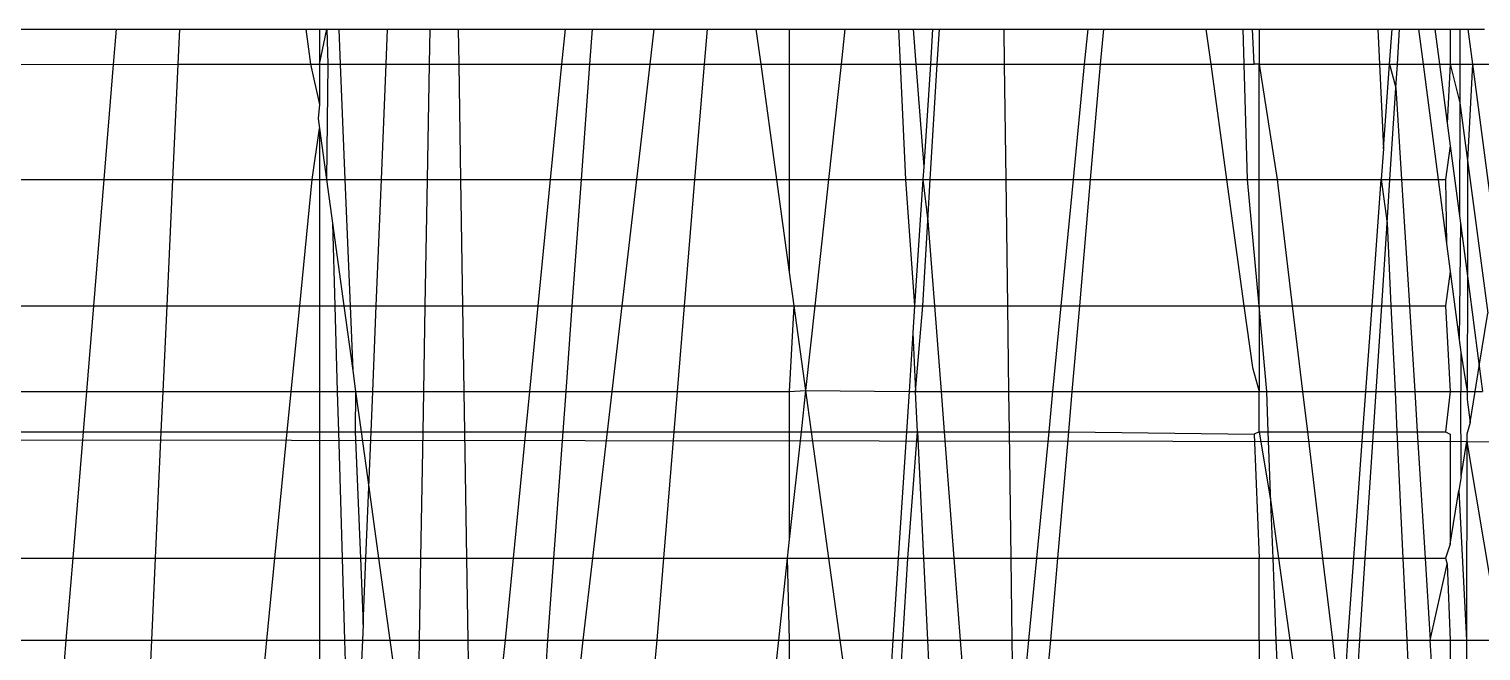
# Model space of a CAD drawing. Extents: x -24961 to 905641, y -154323 to 635957.
# Drawn here: x 396122.95 to 396130.16, y -143403.95 to -143400.86 of the extents above; entities that cross this region are included whole.
import ezdxf

# ---------------------------------------------------------------- set-up
doc = ezdxf.new("R2010")
doc.units = 0
doc.header["$LTSCALE"] = 1000
doc.header["$MEASUREMENT"] = 0

msp = doc.modelspace()

# ---------------------------------------------------------------- linework, layer by layer
for p, q in [((396122.2768, -143400.8593), (396123.382, -143400.8593)), ((396123.382, -143400.8593), (396123.3676, -143401.0353)), ((396123.382, -143400.8593), (396123.6965, -143400.8593)), ((396123.6965, -143400.8593), (396123.6886, -143401.0332)), ((396123.6965, -143400.8593), (396124.3243, -143400.8593)), ((396124.3243, -143400.8593), (396124.3922, -143400.8593)), ((396124.3243, -143400.8593), (396124.3482, -143401.0332)), ((396124.3922, -143400.8593), (396124.429, -143400.8593)), ((396124.3922, -143400.8593), (396124.3922, -143401.0332)), ((396124.3922, -143401.0332), (396124.429, -143400.8593)), ((396124.429, -143400.8593), (396124.4881, -143400.8593)), ((396124.429, -143400.8593), (396124.434, -143401.0332)), ((396124.4881, -143400.8593), (396124.7302, -143400.8593)), ((396124.4881, -143400.8593), (396124.4952, -143401.0332)), ((396124.7231, -143401.0332), (396124.7302, -143400.8593)), ((396124.7302, -143400.8593), (396124.9421, -143400.8593)), ((396124.939, -143401.0332), (396124.9421, -143400.8593)), ((396124.9421, -143400.8593), (396125.0829, -143400.8593)), ((396125.0829, -143400.8593), (396125.6137, -143400.8593)), ((396125.0856, -143401.0332), (396125.0829, -143400.8593)), ((396125.5966, -143401.0332), (396125.6137, -143400.8593)), ((396125.6137, -143400.8593), (396125.7473, -143400.8593)), ((396125.7347, -143401.0332), (396125.7473, -143400.8593)), ((396125.7473, -143400.8593), (396126.0545, -143400.8593)), ((396126.0343, -143401.0332), (396126.0545, -143400.8593)), ((396126.0545, -143400.8593), (396126.3185, -143400.8593)), ((396126.3042, -143401.0332), (396126.3185, -143400.8593)), ((396126.3185, -143400.8593), (396126.5594, -143400.8593)), ((396126.5594, -143400.8593), (396126.7255, -143400.8593)), ((396126.5594, -143400.8593), (396126.5833, -143401.0332)), ((396126.7255, -143400.8593), (396127.0015, -143400.8593)), ((396126.7255, -143400.8593), (396126.7255, -143401.0332)), ((396127.0015, -143400.8593), (396126.9825, -143401.0332)), ((396127.0015, -143400.8593), (396127.2677, -143400.8593)), ((396127.2677, -143400.8593), (396127.2759, -143401.0332)), ((396127.2677, -143400.8593), (396127.34, -143400.8593)), ((396127.34, -143400.8593), (396127.4372, -143400.8593)), ((396127.34, -143400.8593), (396127.3534, -143401.0332)), ((396127.4372, -143400.8593), (396127.4259, -143401.0332)), ((396127.4372, -143400.8593), (396127.4706, -143400.8593)), ((396127.4601, -143401.0332), (396127.4706, -143400.8593)), ((396127.4706, -143400.8593), (396127.7925, -143400.8593)), ((396127.7948, -143401.0332), (396127.7925, -143400.8593)), ((396127.7925, -143400.8593), (396128.209, -143400.8593)), ((396128.1922, -143401.0332), (396128.209, -143400.8593)), ((396128.209, -143400.8593), (396128.2867, -143400.8593)), ((396128.2716, -143401.0332), (396128.2867, -143400.8593)), ((396128.2867, -143400.8593), (396128.7944, -143400.8593)), ((396128.7944, -143400.8593), (396128.9802, -143400.8593)), ((396128.7944, -143400.8593), (396128.8184, -143401.0332)), ((396128.9802, -143400.8593), (396129.0266, -143400.8593)), ((396128.9849, -143401.0332), (396128.9802, -143400.8593)), ((396129.0266, -143400.8593), (396129.0587, -143400.8593)), ((396129.0333, -143401.0332), (396129.0266, -143400.8593)), ((396129.0587, -143400.8593), (396129.6483, -143400.8593)), ((396129.0587, -143400.8593), (396129.0587, -143401.0332)), ((396129.6483, -143400.8593), (396129.7195, -143400.8593)), ((396129.6483, -143400.8593), (396129.6565, -143401.0332)), ((396129.7069, -143401.0332), (396129.7195, -143400.8593)), ((396129.7195, -143400.8593), (396129.7566, -143400.8593)), ((396129.7453, -143401.0332), (396129.7566, -143400.8593)), ((396129.7566, -143400.8593), (396129.8498, -143400.8593)), ((396129.8498, -143400.8593), (396129.9318, -143400.8593)), ((396129.8498, -143400.8593), (396129.8726, -143401.0332)), ((396129.9318, -143400.8593), (396129.9546, -143401.0332)), ((396129.9318, -143400.8593), (396130.0079, -143400.8593)), ((396130.0079, -143400.8593), (396130.0079, -143401.0332)), ((396130.0079, -143400.8593), (396130.055, -143400.8593)), ((396130.055, -143400.8593), (396130.0957, -143400.8593)), ((396130.055, -143400.8593), (396130.0556, -143401.0332)), ((396130.0957, -143400.8593), (396130.1185, -143401.0332)), ((396130.0957, -143400.8593), (396130.1777, -143400.8593)), ((396122.255, -143401.0332), (396123.3676, -143401.0353)), ((396123.3676, -143401.0353), (396123.3208, -143401.6058)), ((396123.3676, -143401.0353), (396123.6886, -143401.0332)), ((396123.6886, -143401.0332), (396123.6623, -143401.6058)), ((396123.6886, -143401.0332), (396124.3482, -143401.0332)), ((396124.3482, -143401.0332), (396124.3922, -143401.0332)), ((396124.3482, -143401.0332), (396124.3922, -143401.2339)), ((396124.3922, -143401.0332), (396124.3922, -143401.2339)), ((396124.3922, -143401.0332), (396124.434, -143401.0332)), ((396124.434, -143401.0332), (396124.427, -143401.6058)), ((396124.434, -143401.0332), (396124.4952, -143401.0332)), ((396124.4952, -143401.0332), (396124.5186, -143401.6058)), ((396124.4952, -143401.0332), (396124.7231, -143401.0332)), ((396124.6996, -143401.6058), (396124.7231, -143401.0332)), ((396124.7231, -143401.0332), (396124.939, -143401.0332)), ((396124.9289, -143401.6058), (396124.939, -143401.0332)), ((396124.939, -143401.0332), (396125.0856, -143401.0332)), ((396125.0945, -143401.6058), (396125.0856, -143401.0332)), ((396125.0856, -143401.0332), (396125.5966, -143401.0332)), ((396125.5402, -143401.6058), (396125.5966, -143401.0332)), ((396125.5966, -143401.0332), (396125.7347, -143401.0332)), ((396125.6931, -143401.6058), (396125.7347, -143401.0332)), ((396125.7347, -143401.0332), (396126.0343, -143401.0332)), ((396125.9678, -143401.6058), (396126.0343, -143401.0332)), ((396126.0343, -143401.0332), (396126.3042, -143401.0332)), ((396126.257, -143401.6058), (396126.3042, -143401.0332)), ((396126.3042, -143401.0332), (396126.5833, -143401.0332)), ((396126.5833, -143401.0332), (396126.6621, -143401.6058)), ((396126.5833, -143401.0332), (396126.7255, -143401.0332)), ((396126.7255, -143401.0332), (396126.7255, -143401.6058)), ((396126.7255, -143401.0332), (396126.9825, -143401.0332)), ((396126.9825, -143401.0332), (396126.9201, -143401.6058)), ((396126.9825, -143401.0332), (396127.2759, -143401.0332)), ((396127.2759, -143401.0332), (396127.3031, -143401.6058)), ((396127.2759, -143401.0332), (396127.3534, -143401.0332)), ((396127.3534, -143401.0332), (396127.3928, -143401.5428)), ((396127.3534, -143401.0332), (396127.4259, -143401.0332)), ((396127.4259, -143401.0332), (396127.3928, -143401.5428)), ((396127.4258, -143401.6058), (396127.4601, -143401.0332)), ((396127.4259, -143401.0332), (396127.4601, -143401.0332)), ((396127.4601, -143401.0332), (396127.7948, -143401.0332)), ((396127.8022, -143401.6058), (396127.7948, -143401.0332)), ((396127.7948, -143401.0332), (396128.1922, -143401.0332)), ((396128.1367, -143401.6058), (396128.1922, -143401.0332)), ((396128.1922, -143401.0332), (396128.2716, -143401.0332)), ((396128.2219, -143401.6058), (396128.2716, -143401.0332)), ((396128.2716, -143401.0332), (396128.8184, -143401.0332)), ((396128.8184, -143401.0332), (396128.9849, -143401.0332)), ((396128.8184, -143401.0332), (396128.8971, -143401.6058)), ((396129.0004, -143401.6058), (396128.9849, -143401.0332)), ((396128.9849, -143401.0332), (396129.0333, -143401.0332)), ((396129.0587, -143401.0332), (396129.0333, -143401.0332)), ((396129.0587, -143401.0332), (396129.1482, -143401.6058)), ((396129.0587, -143401.6058), (396129.0587, -143401.0332)), ((396129.0587, -143401.0332), (396129.6565, -143401.0332)), ((396129.6565, -143401.0332), (396129.6764, -143401.4531)), ((396129.6565, -143401.0332), (396129.7069, -143401.0332)), ((396129.6764, -143401.4531), (396129.7069, -143401.0332)), ((396129.7069, -143401.0332), (396129.7453, -143401.0332)), ((396129.7069, -143401.0332), (396129.7376, -143401.1511)), ((396129.7376, -143401.1511), (396129.7453, -143401.0332)), ((396129.7453, -143401.0332), (396129.8726, -143401.0332)), ((396129.8726, -143401.0332), (396129.9478, -143401.6058)), ((396129.8726, -143401.0332), (396129.9546, -143401.0332)), ((396129.9546, -143401.0332), (396129.9932, -143401.3269)), ((396129.9546, -143401.0332), (396130.0079, -143401.0332)), ((396130.0079, -143401.0332), (396129.9932, -143401.3269)), ((396130.0079, -143401.0332), (396130.0562, -143401.2248)), ((396130.0079, -143401.0332), (396130.0556, -143401.0332)), ((396130.0556, -143401.0332), (396130.0562, -143401.2248)), ((396130.0556, -143401.0332), (396130.1185, -143401.0332)), ((396130.1185, -143401.0332), (396130.0941, -143401.5116)), ((396130.1185, -143401.0332), (396130.2422, -143401.9749)), ((396130.1185, -143401.0332), (396130.2005, -143401.0332)), ((396129.7081, -143401.6058), (396129.7376, -143401.1511)), ((396129.7376, -143401.1511), (396129.7659, -143401.6058)), ((396124.3922, -143401.2339), (396124.3853, -143401.3032)), ((396130.0562, -143401.2248), (396130.0534, -143401.7859)), ((396130.0562, -143401.2248), (396130.0941, -143401.5116)), ((396124.3853, -143401.3032), (396124.3922, -143401.3528)), ((396129.9932, -143401.3269), (396130.0079, -143401.4392)), ((396124.3556, -143401.6058), (396124.3922, -143401.3528)), ((396124.3922, -143401.3528), (396124.3922, -143401.6058)), ((396124.3922, -143401.3528), (396124.427, -143401.6058)), ((396129.6764, -143401.4531), (396129.6654, -143401.6058)), ((396130.0079, -143401.4392), (396129.9844, -143401.6058)), ((396130.0079, -143401.4392), (396130.0534, -143401.7859)), ((396127.3928, -143401.5428), (396127.3887, -143401.6058)), ((396130.0941, -143401.5116), (396130.0927, -143402.085)), ((396130.0941, -143401.5116), (396130.1943, -143402.2696)), ((396122.1919, -143401.6058), (396123.3208, -143401.6058)), ((396123.3208, -143401.6058), (396123.2694, -143402.2322)), ((396123.3208, -143401.6058), (396123.6623, -143401.6058)), ((396123.6623, -143401.6058), (396123.6336, -143402.2322)), ((396123.6623, -143401.6058), (396124.3556, -143401.6058)), ((396124.294, -143402.2322), (396124.3556, -143401.6058)), ((396124.3556, -143401.6058), (396124.3922, -143401.6058)), ((396124.3922, -143401.6058), (396124.3922, -143402.2322)), ((396124.3922, -143401.6058), (396124.427, -143401.6058)), ((396124.427, -143401.6058), (396124.4568, -143401.8225)), ((396124.427, -143401.6058), (396124.5186, -143401.6058)), ((396124.5186, -143401.6058), (396124.5443, -143402.2322)), ((396124.5186, -143401.6058), (396124.6996, -143401.6058)), ((396124.6739, -143402.2322), (396124.6996, -143401.6058)), ((396124.6996, -143401.6058), (396124.9289, -143401.6058)), ((396124.9178, -143402.2322), (396124.9289, -143401.6058)), ((396124.9289, -143401.6058), (396125.0945, -143401.6058)), ((396125.1042, -143402.2322), (396125.0945, -143401.6058)), ((396125.0945, -143401.6058), (396125.5402, -143401.6058)), ((396125.4786, -143402.2322), (396125.5402, -143401.6058)), ((396125.5402, -143401.6058), (396125.6931, -143401.6058)), ((396125.6476, -143402.2322), (396125.6931, -143401.6058)), ((396125.6931, -143401.6058), (396125.9678, -143401.6058)), ((396125.8949, -143402.2322), (396125.9678, -143401.6058)), ((396125.9678, -143401.6058), (396126.257, -143401.6058)), ((396126.2054, -143402.2322), (396126.257, -143401.6058)), ((396126.257, -143401.6058), (396126.6621, -143401.6058)), ((396126.6621, -143401.6058), (396126.7255, -143402.0666)), ((396126.6621, -143401.6058), (396126.7255, -143401.6058)), ((396126.7255, -143401.6058), (396126.7255, -143402.0666)), ((396126.7255, -143401.6058), (396126.9201, -143401.6058)), ((396126.9201, -143401.6058), (396126.8519, -143402.2322)), ((396126.9201, -143401.6058), (396127.3031, -143401.6058)), ((396127.3031, -143401.6058), (396127.348, -143402.2322)), ((396127.3031, -143401.6058), (396127.3887, -143401.6058)), ((396127.3887, -143401.6058), (396127.348, -143402.2322)), ((396127.3887, -143401.6058), (396127.4135, -143401.8111)), ((396127.3887, -143401.6058), (396127.4258, -143401.6058)), ((396127.4135, -143401.8111), (396127.4258, -143401.6058)), ((396127.4258, -143401.6058), (396127.8022, -143401.6058)), ((396127.8103, -143402.2322), (396127.8022, -143401.6058)), ((396127.8022, -143401.6058), (396128.1367, -143401.6058)), ((396128.076, -143402.2322), (396128.1367, -143401.6058)), ((396128.1367, -143401.6058), (396128.2219, -143401.6058)), ((396128.1676, -143402.2322), (396128.2219, -143401.6058)), ((396128.2219, -143401.6058), (396128.8971, -143401.6058)), ((396128.8971, -143401.6058), (396128.9833, -143402.2322)), ((396128.8971, -143401.6058), (396129.0004, -143401.6058)), ((396129.0587, -143402.2322), (396129.0004, -143401.6058)), ((396129.0004, -143401.6058), (396129.0587, -143401.6058)), ((396129.0587, -143401.6058), (396129.1482, -143401.6058)), ((396129.0587, -143402.2322), (396129.0587, -143401.6058)), ((396129.1482, -143401.6058), (396129.2233, -143402.2322)), ((396129.1482, -143401.6058), (396129.6654, -143401.6058)), ((396129.6199, -143402.2322), (396129.6654, -143401.6058)), ((396129.6654, -143401.6058), (396129.694, -143401.8229)), ((396129.6654, -143401.6058), (396129.7081, -143401.6058)), ((396129.694, -143401.8229), (396129.7081, -143401.6058)), ((396129.7081, -143401.6058), (396129.7659, -143401.6058)), ((396129.7659, -143401.6058), (396129.8049, -143402.2322)), ((396129.7659, -143401.6058), (396129.9478, -143401.6058)), ((396129.9478, -143401.6058), (396129.9896, -143401.9244)), ((396129.9478, -143401.6058), (396129.9844, -143401.6058)), ((396129.9844, -143401.6058), (396129.9896, -143401.9244)), ((396124.4568, -143401.8225), (396124.5131, -143402.2322)), ((396124.4568, -143401.8225), (396124.4686, -143402.2322)), ((396127.3883, -143402.2322), (396127.4135, -143401.8111)), ((396127.4135, -143401.8111), (396127.4461, -143402.2322)), ((396129.6674, -143402.2322), (396129.694, -143401.8229)), ((396129.694, -143401.8229), (396129.7134, -143402.2322)), ((396130.0582, -143401.8223), (396130.0524, -143402.4023)), ((396130.0534, -143401.7859), (396130.0582, -143401.8223)), ((396130.0582, -143401.8223), (396130.0927, -143402.085)), ((396129.9896, -143401.9244), (396130.0079, -143402.0634)), ((396126.7255, -143402.0666), (396126.7482, -143402.2322)), ((396130.0079, -143402.0634), (396129.9844, -143402.2322)), ((396130.0079, -143402.0634), (396130.0524, -143402.4023)), ((396130.0927, -143402.085), (396130.0913, -143402.6577)), ((396130.0927, -143402.085), (396130.1515, -143402.5327)), ((396122.278, -143402.2322), (396123.2694, -143402.2322)), ((396123.2694, -143402.2322), (396123.2345, -143402.6577)), ((396123.2694, -143402.2322), (396123.6336, -143402.2322)), ((396123.6336, -143402.2322), (396123.614, -143402.6577)), ((396123.6336, -143402.2322), (396124.294, -143402.2322)), ((396124.2521, -143402.6577), (396124.294, -143402.2322)), ((396124.294, -143402.2322), (396124.3922, -143402.2322)), ((396124.3922, -143402.2322), (396124.3922, -143402.6577)), ((396124.3922, -143402.2322), (396124.4686, -143402.2322)), ((396124.4686, -143402.2322), (396124.4809, -143402.6577)), ((396124.4686, -143402.2322), (396124.5131, -143402.2322)), ((396124.5131, -143402.2322), (396124.5575, -143402.5546)), ((396124.5131, -143402.2322), (396124.5443, -143402.2322)), ((396124.5443, -143402.2322), (396124.5575, -143402.5546)), ((396124.5443, -143402.2322), (396124.6739, -143402.2322)), ((396124.6565, -143402.6577), (396124.6739, -143402.2322)), ((396124.6739, -143402.2322), (396124.9178, -143402.2322)), ((396124.9103, -143402.6577), (396124.9178, -143402.2322)), ((396124.9178, -143402.2322), (396125.1042, -143402.2322)), ((396125.1108, -143402.6577), (396125.1042, -143402.2322)), ((396125.1042, -143402.2322), (396125.4786, -143402.2322)), ((396125.4368, -143402.6577), (396125.4786, -143402.2322)), ((396125.4786, -143402.2322), (396125.6476, -143402.2322)), ((396125.6168, -143402.6577), (396125.6476, -143402.2322)), ((396125.6476, -143402.2322), (396125.8949, -143402.2322)), ((396125.8455, -143402.6577), (396125.8949, -143402.2322)), ((396125.8949, -143402.2322), (396126.2054, -143402.2322)), ((396126.1703, -143402.6577), (396126.2054, -143402.2322)), ((396126.2054, -143402.2322), (396126.7482, -143402.2322)), ((396126.7482, -143402.2322), (396126.7255, -143402.6577)), ((396126.7482, -143402.2322), (396126.8061, -143402.6528)), ((396126.7482, -143402.2322), (396126.8519, -143402.2322)), ((396126.8519, -143402.2322), (396126.8061, -143402.6528)), ((396126.8519, -143402.2322), (396127.348, -143402.2322)), ((396127.348, -143402.2322), (396127.3392, -143402.3677)), ((396127.348, -143402.2322), (396127.3883, -143402.2322)), ((396127.353, -143402.6577), (396127.3883, -143402.2322)), ((396127.3883, -143402.2322), (396127.4461, -143402.2322)), ((396127.4461, -143402.2322), (396127.479, -143402.6577)), ((396127.4461, -143402.2322), (396127.8103, -143402.2322)), ((396127.8158, -143402.6577), (396127.8103, -143402.2322)), ((396127.8103, -143402.2322), (396128.076, -143402.2322)), ((396128.0348, -143402.6577), (396128.076, -143402.2322)), ((396128.076, -143402.2322), (396128.1676, -143402.2322)), ((396128.1307, -143402.6577), (396128.1676, -143402.2322)), ((396128.1676, -143402.2322), (396128.9833, -143402.2322)), ((396128.9833, -143402.2322), (396129.0256, -143402.5396)), ((396128.9833, -143402.2322), (396129.0587, -143402.2322)), ((396129.0963, -143402.6577), (396129.0587, -143402.2322)), ((396129.0587, -143402.2322), (396129.0587, -143402.6577)), ((396129.0587, -143402.2322), (396129.2233, -143402.2322)), ((396129.2233, -143402.2322), (396129.2743, -143402.6577)), ((396129.2233, -143402.2322), (396129.6199, -143402.2322)), ((396129.5891, -143402.6577), (396129.6199, -143402.2322)), ((396129.6199, -143402.2322), (396129.6674, -143402.2322)), ((396129.6397, -143402.6577), (396129.6674, -143402.2322)), ((396129.6674, -143402.2322), (396129.7134, -143402.2322)), ((396129.7134, -143402.2322), (396129.7336, -143402.6577)), ((396129.7134, -143402.2322), (396129.8049, -143402.2322)), ((396129.8049, -143402.2322), (396129.8314, -143402.6577)), ((396129.8049, -143402.2322), (396129.9844, -143402.2322)), ((396129.9844, -143402.2322), (396130.0079, -143402.6577)), ((396130.1515, -143402.5327), (396130.1943, -143402.2696)), ((396127.3392, -143402.3677), (396127.3204, -143402.6577)), ((396127.3392, -143402.3677), (396127.353, -143402.6577)), ((396130.0524, -143402.4023), (396130.0603, -143402.4628)), ((396130.0603, -143402.4628), (396130.061, -143402.6577)), ((396130.0603, -143402.4628), (396130.0913, -143402.6577)), ((396124.5575, -143402.5546), (396124.5717, -143402.6577)), ((396129.0256, -143402.5396), (396129.0587, -143402.6577)), ((396130.1312, -143402.6577), (396130.1515, -143402.5327)), ((396130.1515, -143402.5327), (396130.1679, -143402.6577)), ((396122.3366, -143402.6577), (396123.2345, -143402.6577)), ((396123.2345, -143402.6577), (396123.2181, -143402.8586)), ((396123.2345, -143402.6577), (396123.614, -143402.6577)), ((396123.614, -143402.6577), (396123.6048, -143402.8586)), ((396123.614, -143402.6577), (396124.2521, -143402.6577)), ((396124.2323, -143402.8586), (396124.2521, -143402.6577)), ((396124.2521, -143402.6577), (396124.3922, -143402.6577)), ((396124.3922, -143402.6577), (396124.3922, -143402.8586)), ((396124.3922, -143402.6577), (396124.4809, -143402.6577)), ((396124.4809, -143402.6577), (396124.4867, -143402.8586)), ((396124.4809, -143402.6577), (396124.5717, -143402.6577)), ((396124.5717, -143402.6577), (396124.5699, -143402.8586)), ((396124.5717, -143402.6577), (396124.5993, -143402.8586)), ((396124.5717, -143402.6577), (396124.6565, -143402.6577)), ((396124.6482, -143402.8586), (396124.6565, -143402.6577)), ((396124.6565, -143402.6577), (396124.9103, -143402.6577)), ((396124.9067, -143402.8586), (396124.9103, -143402.6577)), ((396124.9103, -143402.6577), (396125.1108, -143402.6577)), ((396125.1139, -143402.8586), (396125.1108, -143402.6577)), ((396125.1108, -143402.6577), (396125.4368, -143402.6577)), ((396125.417, -143402.8586), (396125.4368, -143402.6577)), ((396125.4368, -143402.6577), (396125.6168, -143402.6577)), ((396125.6022, -143402.8586), (396125.6168, -143402.6577)), ((396125.6168, -143402.6577), (396125.8455, -143402.6577)), ((396125.8221, -143402.8586), (396125.8455, -143402.6577)), ((396125.8455, -143402.6577), (396126.1703, -143402.6577)), ((396126.1537, -143402.8586), (396126.1703, -143402.6577)), ((396126.1703, -143402.6577), (396126.7255, -143402.6577)), ((396126.7255, -143402.6577), (396126.8061, -143402.6528)), ((396126.7255, -143402.6577), (396126.7255, -143402.8586)), ((396126.8061, -143402.6528), (396126.7837, -143402.8586)), ((396126.8061, -143402.6528), (396126.8344, -143402.8586)), ((396126.8061, -143402.6528), (396127.3204, -143402.6577)), ((396127.3204, -143402.6577), (396127.3073, -143402.8586)), ((396127.3204, -143402.6577), (396127.353, -143402.6577)), ((396127.353, -143402.6577), (396127.479, -143402.6577)), ((396127.3625, -143402.8586), (396127.353, -143402.6577)), ((396127.479, -143402.6577), (396127.4945, -143402.8586)), ((396127.479, -143402.6577), (396127.8158, -143402.6577)), ((396127.8185, -143402.8586), (396127.8158, -143402.6577)), ((396127.8158, -143402.6577), (396128.0348, -143402.6577)), ((396128.0154, -143402.8586), (396128.0348, -143402.6577)), ((396128.0348, -143402.6577), (396128.1307, -143402.6577)), ((396128.1133, -143402.8586), (396128.1307, -143402.6577)), ((396128.1307, -143402.6577), (396129.0587, -143402.6577)), ((396129.0587, -143402.6577), (396129.0963, -143402.6577)), ((396129.0587, -143402.8586), (396129.0587, -143402.6577)), ((396129.104, -143402.8586), (396129.0963, -143402.6577)), ((396129.0963, -143402.6577), (396129.2743, -143402.6577)), ((396129.2743, -143402.6577), (396129.2984, -143402.8586)), ((396129.2743, -143402.6577), (396129.5891, -143402.6577)), ((396129.5745, -143402.8586), (396129.5891, -143402.6577)), ((396129.5891, -143402.6577), (396129.6397, -143402.6577)), ((396129.6266, -143402.8586), (396129.6397, -143402.6577)), ((396129.6397, -143402.6577), (396129.7336, -143402.6577)), ((396129.7336, -143402.6577), (396129.7431, -143402.8586)), ((396129.7336, -143402.6577), (396129.8314, -143402.6577)), ((396129.8314, -143402.6577), (396129.8439, -143402.8586)), ((396129.8314, -143402.6577), (396130.0079, -143402.6577)), ((396130.0079, -143402.6577), (396129.9844, -143402.8586)), ((396130.0079, -143402.6577), (396130.061, -143402.6577)), ((396130.061, -143402.6577), (396130.0913, -143402.6577)), ((396130.0624, -143403.0806), (396130.061, -143402.6577)), ((396130.0913, -143402.6577), (396130.0912, -143402.6978)), ((396130.0912, -143402.6978), (396130.1061, -143402.8116)), ((396130.0913, -143402.6577), (396130.1312, -143402.6577)), ((396130.1061, -143402.8116), (396130.1312, -143402.6577)), ((396130.1312, -143402.6577), (396130.1679, -143402.6577)), ((396130.1061, -143402.8116), (396130.0908, -143402.8698)), ((396117.7705, -143402.8912), (396130.0907, -143402.9066)), ((396122.3642, -143402.8586), (396123.2181, -143402.8586)), ((396123.2181, -143402.8586), (396123.1667, -143403.485)), ((396123.2181, -143402.8586), (396123.6048, -143402.8586)), ((396123.6048, -143402.8586), (396123.5761, -143403.485)), ((396123.6048, -143402.8586), (396124.2323, -143402.8586)), ((396124.1707, -143403.485), (396124.2323, -143402.8586)), ((396124.2323, -143402.8586), (396124.3922, -143402.8586)), ((396124.3922, -143402.8586), (396124.3922, -143403.485)), ((396124.3922, -143402.8586), (396124.4867, -143402.8586)), ((396124.4867, -143402.8586), (396124.5047, -143403.485)), ((396124.4867, -143402.8586), (396124.5699, -143402.8586)), ((396124.5699, -143402.8586), (396124.5956, -143403.485)), ((396124.5699, -143402.8586), (396124.5993, -143402.8586)), ((396124.5993, -143402.8586), (396124.637, -143403.1325)), ((396124.5993, -143402.8586), (396124.6482, -143402.8586)), ((396124.637, -143403.1325), (396124.6482, -143402.8586)), ((396124.6482, -143402.8586), (396124.9067, -143402.8586)), ((396124.8957, -143403.485), (396124.9067, -143402.8586)), ((396124.9067, -143402.8586), (396125.1139, -143402.8586)), ((396125.1237, -143403.485), (396125.1139, -143402.8586)), ((396125.1139, -143402.8586), (396125.417, -143402.8586)), ((396125.3554, -143403.485), (396125.417, -143402.8586)), ((396125.417, -143402.8586), (396125.6022, -143402.8586)), ((396125.5567, -143403.485), (396125.6022, -143402.8586)), ((396125.6022, -143402.8586), (396125.8221, -143402.8586)), ((396125.7493, -143403.485), (396125.8221, -143402.8586)), ((396125.8221, -143402.8586), (396126.1537, -143402.8586)), ((396126.1021, -143403.485), (396126.1537, -143402.8586)), ((396126.1537, -143402.8586), (396126.7255, -143402.8586)), ((396126.7837, -143402.8586), (396126.7255, -143403.3932)), ((396126.7255, -143402.8586), (396126.7255, -143403.3932)), ((396126.7255, -143402.8586), (396126.7837, -143402.8586)), ((396126.7837, -143402.8586), (396126.8344, -143402.8586)), ((396126.8344, -143402.8586), (396126.9206, -143403.485)), ((396126.8344, -143402.8586), (396127.3073, -143402.8586)), ((396127.3073, -143402.8586), (396127.2666, -143403.485)), ((396127.3073, -143402.8586), (396127.3625, -143402.8586)), ((396127.3133, -143403.485), (396127.3625, -143402.8586)), ((396127.3625, -143402.8586), (396127.3922, -143403.485)), ((396127.3625, -143402.8586), (396127.4945, -143402.8586)), ((396127.4945, -143402.8586), (396127.5429, -143403.485)), ((396127.4945, -143402.8586), (396127.8185, -143402.8586)), ((396127.8266, -143403.485), (396127.8185, -143402.8586)), ((396127.8185, -143402.8586), (396128.0154, -143402.8586)), ((396127.9547, -143403.485), (396128.0154, -143402.8586)), ((396128.0154, -143402.8586), (396128.1133, -143402.8586)), ((396128.0589, -143403.485), (396128.1133, -143402.8586)), ((396128.1133, -143402.8586), (396129.0345, -143402.8698)), ((396129.0587, -143402.8586), (396129.0345, -143402.8698)), ((396129.0345, -143402.8698), (396129.0587, -143403.485)), ((396129.0587, -143402.8586), (396129.1176, -143403.2081)), ((396129.0587, -143402.8586), (396129.104, -143402.8586)), ((396129.1176, -143403.2081), (396129.104, -143402.8586)), ((396129.104, -143402.8586), (396129.2984, -143402.8586)), ((396129.2984, -143402.8586), (396129.3735, -143403.485)), ((396129.2984, -143402.8586), (396129.5745, -143402.8586)), ((396129.5291, -143403.485), (396129.5745, -143402.8586)), ((396129.5745, -143402.8586), (396129.6266, -143402.8586)), ((396129.5859, -143403.485), (396129.6266, -143402.8586)), ((396129.6266, -143402.8586), (396129.7431, -143402.8586)), ((396129.7431, -143402.8586), (396129.7728, -143403.485)), ((396129.7431, -143402.8586), (396129.8439, -143402.8586)), ((396129.8439, -143402.8586), (396129.8829, -143403.485)), ((396129.8439, -143402.8586), (396129.9844, -143402.8586)), ((396129.9844, -143402.8586), (396130.0079, -143402.8698)), ((396130.0079, -143402.8698), (396130.0079, -143403.4158)), ((396130.0624, -143403.0806), (396130.0907, -143402.9066)), ((396130.0907, -143402.9066), (396130.0883, -143403.8922)), ((396130.0908, -143402.8698), (396130.0907, -143402.9066)), ((396130.0907, -143402.9066), (396132.091, -143402.9154)), ((396130.0907, -143402.9066), (396130.2183, -143403.6654)), ((396124.6225, -143403.485), (396124.637, -143403.1325)), ((396124.637, -143403.1325), (396124.6855, -143403.485)), ((396130.0624, -143403.0806), (396130.0511, -143403.1498)), ((396130.0079, -143403.4158), (396130.0511, -143403.1498)), ((396130.0511, -143403.1498), (396130.0883, -143403.8922)), ((396129.1283, -143403.485), (396129.1176, -143403.2081)), ((396129.1176, -143403.2081), (396129.1557, -143403.485)), ((396126.7255, -143403.3932), (396126.7154, -143403.485)), ((396130.0079, -143403.4158), (396129.9844, -143403.485)), ((396122.4504, -143403.485), (396123.1667, -143403.485)), ((396123.1667, -143403.485), (396123.1333, -143403.8928)), ((396123.1667, -143403.485), (396123.5761, -143403.485)), ((396123.5761, -143403.485), (396123.5574, -143403.8922)), ((396123.5761, -143403.485), (396124.1707, -143403.485)), ((396124.1307, -143403.8922), (396124.1707, -143403.485)), ((396124.1707, -143403.485), (396124.3922, -143403.485)), ((396124.3922, -143403.485), (396124.3922, -143403.8922)), ((396124.3922, -143403.485), (396124.5047, -143403.485)), ((396124.5047, -143403.485), (396124.5165, -143403.8922)), ((396124.5047, -143403.485), (396124.5956, -143403.485)), ((396124.5956, -143403.485), (396124.609, -143403.8138)), ((396124.5956, -143403.485), (396124.6225, -143403.485)), ((396124.609, -143403.8138), (396124.6225, -143403.485)), ((396124.6225, -143403.485), (396124.6855, -143403.485)), ((396124.6855, -143403.485), (396124.7415, -143403.8922)), ((396124.6855, -143403.485), (396124.8957, -143403.485)), ((396124.8885, -143403.8922), (396124.8957, -143403.485)), ((396124.8957, -143403.485), (396125.1237, -143403.485)), ((396125.13, -143403.8922), (396125.1237, -143403.485)), ((396125.1237, -143403.485), (396125.3554, -143403.485)), ((396125.3153, -143403.8922), (396125.3554, -143403.485)), ((396125.3554, -143403.485), (396125.5567, -143403.485)), ((396125.5271, -143403.8922), (396125.5567, -143403.485)), ((396125.5567, -143403.485), (396125.7493, -143403.485)), ((396125.702, -143403.8922), (396125.7493, -143403.485)), ((396125.7493, -143403.485), (396126.1021, -143403.485)), ((396126.0685, -143403.8922), (396126.1021, -143403.485)), ((396126.1021, -143403.485), (396126.7154, -143403.485)), ((396126.7154, -143403.485), (396126.6711, -143403.8922)), ((396126.7154, -143403.485), (396126.7255, -143403.8922)), ((396126.7154, -143403.485), (396126.9206, -143403.485)), ((396126.9206, -143403.485), (396126.9766, -143403.8922)), ((396126.9206, -143403.485), (396127.2666, -143403.485)), ((396127.2666, -143403.485), (396127.2402, -143403.8922)), ((396127.2666, -143403.485), (396127.3133, -143403.485)), ((396127.2889, -143403.8922), (396127.3133, -143403.485)), ((396127.3133, -143403.485), (396127.3922, -143403.485)), ((396127.3922, -143403.485), (396127.4115, -143403.8922)), ((396127.3922, -143403.485), (396127.5429, -143403.485)), ((396127.5429, -143403.485), (396127.5743, -143403.8922)), ((396127.5429, -143403.485), (396127.8266, -143403.485)), ((396127.8319, -143403.8922), (396127.8266, -143403.485)), ((396127.8266, -143403.485), (396127.9547, -143403.485)), ((396127.9153, -143403.8922), (396127.9547, -143403.485)), ((396127.9547, -143403.485), (396128.0589, -143403.485)), ((396128.0236, -143403.8922), (396128.0589, -143403.485)), ((396128.0589, -143403.485), (396129.0587, -143403.485)), ((396129.0587, -143403.485), (396129.1283, -143403.485)), ((396129.0587, -143403.8922), (396129.0587, -143403.485)), ((396129.1441, -143403.8922), (396129.1283, -143403.485)), ((396129.1283, -143403.485), (396129.1557, -143403.485)), ((396129.1557, -143403.485), (396129.2117, -143403.8922)), ((396129.1557, -143403.485), (396129.3735, -143403.485)), ((396129.3735, -143403.485), (396129.4223, -143403.8922)), ((396129.3735, -143403.485), (396129.5291, -143403.485)), ((396129.4996, -143403.8922), (396129.5291, -143403.485)), ((396129.5291, -143403.485), (396129.5859, -143403.485)), ((396129.5595, -143403.8922), (396129.5859, -143403.485)), ((396129.5859, -143403.485), (396129.7728, -143403.485)), ((396129.7728, -143403.485), (396129.7921, -143403.8922)), ((396129.7728, -143403.485), (396129.8829, -143403.485)), ((396129.8829, -143403.485), (396129.9082, -143403.8922)), ((396129.8829, -143403.485), (396129.9844, -143403.485)), ((396129.9844, -143403.485), (396129.9918, -143403.515)), ((396129.9082, -143403.8922), (396129.9918, -143403.515)), ((396129.9918, -143403.515), (396130.0079, -143403.8922)), ((396124.609, -143403.8138), (396124.6058, -143403.8922)), ((396122.5064, -143403.8922), (396123.1333, -143403.8928)), ((396123.1333, -143403.8928), (396123.1246, -143403.9989)), ((396123.1333, -143403.8928), (396123.5574, -143403.8922)), ((396123.5574, -143403.8922), (396123.5525, -143403.9989)), ((396123.5574, -143403.8922), (396124.1307, -143403.8922)), ((396124.1202, -143403.9989), (396124.1307, -143403.8922)), ((396124.1307, -143403.8922), (396124.3922, -143403.8922)), ((396124.3922, -143403.8922), (396124.5165, -143403.8922)), ((396124.3922, -143403.8922), (396124.3922, -143403.9989)), ((396124.5165, -143403.8922), (396124.6058, -143403.8922)), ((396124.5165, -143403.8922), (396124.5195, -143403.9989)), ((396124.6058, -143403.8922), (396124.6015, -143403.9989)), ((396124.6058, -143403.8922), (396124.7415, -143403.8922)), ((396124.7415, -143403.8922), (396124.8885, -143403.8922)), ((396124.7415, -143403.8922), (396124.7562, -143403.9989)), ((396124.8866, -143403.9989), (396124.8885, -143403.8922)), ((396124.8885, -143403.8922), (396125.13, -143403.8922)), ((396125.13, -143403.8922), (396125.3153, -143403.8922)), ((396125.1316, -143403.9989), (396125.13, -143403.8922)), ((396125.3048, -143403.9989), (396125.3153, -143403.8922)), ((396125.3153, -143403.8922), (396125.5271, -143403.8922)), ((396125.5194, -143403.9989), (396125.5271, -143403.8922)), ((396125.5271, -143403.8922), (396125.702, -143403.8922)), ((396125.6896, -143403.9989), (396125.702, -143403.8922)), ((396125.702, -143403.8922), (396126.0685, -143403.8922)), ((396126.0597, -143403.9989), (396126.0685, -143403.8922)), ((396126.0685, -143403.8922), (396126.6711, -143403.8922)), ((396126.6711, -143403.8922), (396126.6595, -143403.9989)), ((396126.6711, -143403.8922), (396126.7255, -143403.8922)), ((396126.7255, -143403.8922), (396126.7255, -143403.9989)), ((396126.7255, -143403.8922), (396126.9766, -143403.8922)), ((396126.9766, -143403.8922), (396127.2402, -143403.8922)), ((396126.9766, -143403.8922), (396126.9913, -143403.9989)), ((396127.2402, -143403.8922), (396127.2332, -143403.9989)), ((396127.2402, -143403.8922), (396127.2889, -143403.8922)), ((396127.2825, -143403.9989), (396127.2889, -143403.8922)), ((396127.2889, -143403.8922), (396127.4115, -143403.8922)), ((396127.4115, -143403.8922), (396127.4166, -143403.9989)), ((396127.4115, -143403.8922), (396127.5743, -143403.8922)), ((396127.5743, -143403.8922), (396127.5826, -143403.9989)), ((396127.5743, -143403.8922), (396127.8319, -143403.8922)), ((396127.8332, -143403.9989), (396127.8319, -143403.8922)), ((396127.8319, -143403.8922), (396127.9153, -143403.8922)), ((396127.9049, -143403.9989), (396127.9153, -143403.8922)), ((396127.9153, -143403.8922), (396128.0236, -143403.8922)), ((396128.0143, -143403.9989), (396128.0236, -143403.8922)), ((396128.0236, -143403.8922), (396129.0587, -143403.8922)), ((396129.0587, -143403.8922), (396129.0587, -143403.9989)), ((396129.0587, -143403.8922), (396129.1441, -143403.8922)), ((396129.1482, -143403.9989), (396129.1441, -143403.8922)), ((396129.1441, -143403.8922), (396129.2117, -143403.8922)), ((396129.2117, -143403.8922), (396129.2264, -143403.9989)), ((396129.2117, -143403.8922), (396129.4223, -143403.8922)), ((396129.4223, -143403.8922), (396129.4351, -143403.9989)), ((396129.4223, -143403.8922), (396129.4996, -143403.8922)), ((396129.4919, -143403.9989), (396129.4996, -143403.8922)), ((396129.4996, -143403.8922), (396129.5595, -143403.8922)), ((396129.5525, -143403.9989), (396129.5595, -143403.8922)), ((396129.5595, -143403.8922), (396129.7921, -143403.8922)), ((396129.7921, -143403.8922), (396129.7972, -143403.9989)), ((396129.7921, -143403.8922), (396129.9082, -143403.8922)), ((396129.9148, -143403.9989), (396129.9082, -143403.8922)), ((396129.9082, -143403.8922), (396130.0079, -143403.8922)), ((396130.0079, -143403.8922), (396130.0079, -143403.9989)), ((396130.0079, -143403.8922), (396130.0883, -143403.8922)), ((396130.0883, -143403.8922), (396130.088, -143403.9989)), ((396130.0883, -143403.8922), (396130.207, -143403.8922))]:
    msp.add_line(p, q)

doc.saveas('drawing.dxf')
